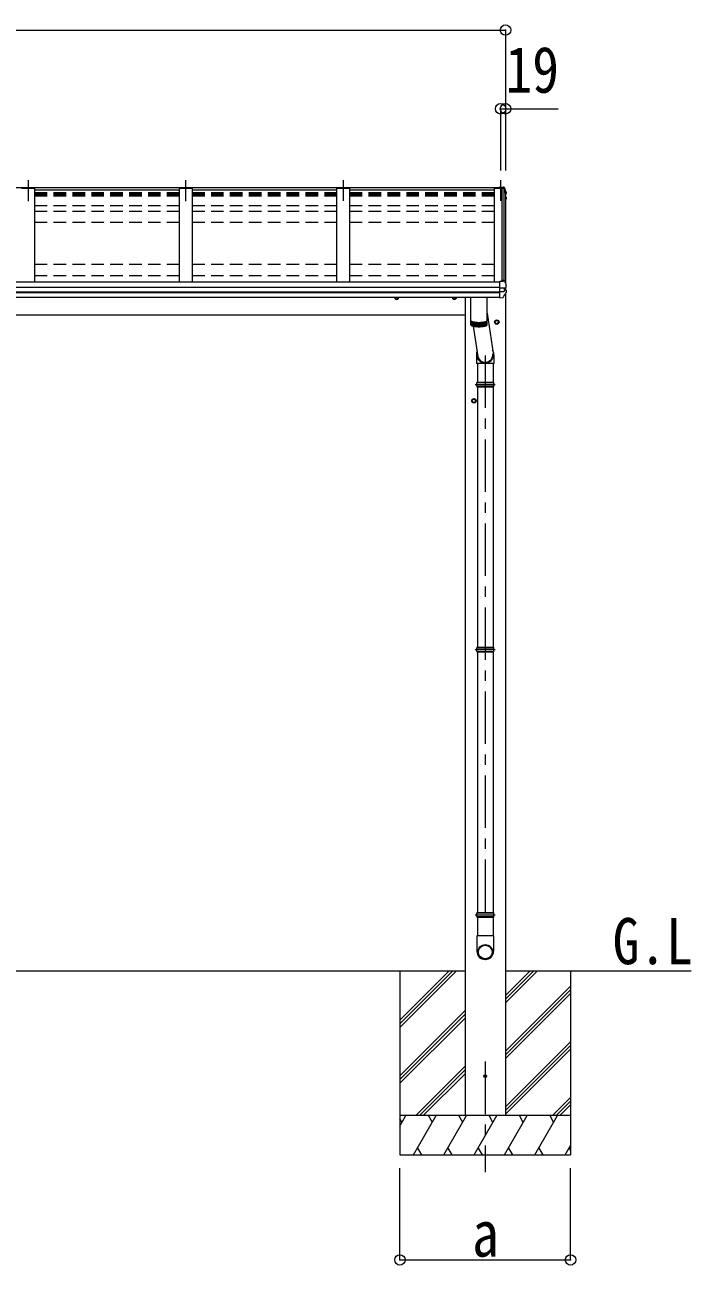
# Model space of a CAD drawing. Units: millimetres at full size, sheet at 1:40; details may follow other scales. Extents: x -11243 to 11243, y -7760 to 7760.
# Drawn here: x -4000 to -1462, y -5134 to -408 of the extents above; entities that cross this region are included whole.
import ezdxf
from ezdxf.enums import TextEntityAlignment as Align

# ---------------------------------------------------------------- set-up
doc = ezdxf.new("R2010")
doc.units = ezdxf.units.MM
doc.header["$LTSCALE"] = 40
doc.header["$PDMODE"] = 32
doc.header["$PDSIZE"] = 40
doc.linetypes.add('CHAIN1', pattern=[8, 5, -1, 1, -1])
doc.linetypes.add('DASHED1', pattern=[1.8, 1.2, -0.6])
for name, color, linetype, lineweight in [('0-0_0', 7, 'Continuous', 9), ('0-1_本体', 5, 'CHAIN1', 9), ('0-3_ELV2', 4, 'Continuous', 9), ('0-6_OTH_LINE', 6, 'Continuous', 9), ('0-7_SHAPE', 4, 'Continuous', 9), ('0-9_OUTLINE', 7, 'Continuous', 9)]:
    doc.layers.add(name, color=color, linetype=linetype, lineweight=lineweight)
doc.styles.add('ＭＳ ゴシック', font='')
doc.styles.get('ＭＳ ゴシック').set_extended_font_data('MS Gothic')

msp = doc.modelspace()

# ---------------------------------------------------------------- linework, layer by layer
at = {"layer": '0-0_0'}
for p, q in [((-2323.15, -4013.59), (-6852.15, -4013.59)), ((-2571.15, -4013.59), (-2571.15, -4713.59)), ((-2571.15, -4199.57), (-2385.17, -4013.59)), ((-2571.15, -4213.71), (-2371.03, -4013.59)), ((-2571.15, -4227.85), (-2356.89, -4013.59)), ((-2571.15, -4015.72), (-2569.02, -4013.59)), ((-1461.53, -4013.59), (-2169.15, -4013.59)), ((-2169.15, -4134.22), (-2048.52, -4013.59)), ((-2169.15, -4120.08), (-2062.66, -4013.59)), ((-2169.15, -4105.94), (-2076.8, -4013.59)), ((-1921.15, -4013.59), (-1921.15, -4713.59)), ((-2169.15, -4318.07), (-1921.15, -4070.07)), ((-2169.15, -4332.21), (-1921.15, -4084.21)), ((-2169.15, -4346.35), (-1921.15, -4098.36)), ((-2571.15, -4411.7), (-2323.15, -4163.7)), ((-2571.15, -4425.84), (-2323.15, -4177.85)), ((-2571.15, -4439.99), (-2323.15, -4191.99)), ((-2169.15, -4530.2), (-1921.15, -4282.2)), ((-2169.15, -4544.34), (-1921.15, -4296.34)), ((-2169.15, -4558.49), (-1921.15, -4310.49)), ((-2510.91, -4563.59), (-2323.15, -4375.83)), ((-2496.77, -4563.59), (-2323.15, -4389.98)), ((-2482.62, -4563.59), (-2323.15, -4404.12)), ((-1990.41, -4563.59), (-1921.15, -4494.33)), ((-1976.27, -4563.59), (-1921.15, -4508.48)), ((-1962.12, -4563.59), (-1921.15, -4522.62)), ((-1921.15, -4563.59), (-2571.15, -4563.59)), ((-2571.15, -4603.69), (-2548, -4563.59)), ((-2563, -4589.57), (-2571.15, -4575.46)), ((-2519.13, -4713.59), (-2432.53, -4563.59)), ((-2447.53, -4589.57), (-2462.53, -4563.59)), ((-2403.66, -4713.59), (-2317.06, -4563.59)), ((-2332.06, -4589.57), (-2347.06, -4563.59)), ((-2288.19, -4713.59), (-2201.59, -4563.59)), ((-2216.59, -4589.57), (-2231.59, -4563.59)), ((-2172.72, -4713.59), (-2086.12, -4563.59)), ((-2101.12, -4589.57), (-2116.12, -4563.59)), ((-2057.25, -4713.59), (-1970.65, -4563.59)), ((-2000.65, -4563.59), (-1985.65, -4589.57)), ((-2571.15, -4713.59), (-1921.15, -4713.59)), ((-2504.13, -4687.61), (-2489.14, -4713.59)), ((-2388.66, -4687.61), (-2373.66, -4713.59)), ((-2273.19, -4687.61), (-2258.19, -4713.59)), ((-2157.72, -4687.61), (-2142.73, -4713.59)), ((-2042.25, -4687.61), (-2027.26, -4713.59)), ((-1941.78, -4713.59), (-1921.15, -4677.85)), ((-1926.78, -4687.61), (-1921.15, -4697.37))]:
    msp.add_line(p, q, dxfattribs=at)
at = {"layer": '0-0_0', "linetype": 'DASHED1'}
msp.add_line((-2169.15, -4563.59), (-2323.15, -4563.59), dxfattribs=at)
at = {"layer": '0-1_本体'}
for p, q in [((-3987.65, -1000.61), (-3987.65, -1079.86)), ((-3387.65, -1000.61), (-3387.65, -1079.86)), ((-2787.65, -1000.21), (-2787.65, -1079.47)), ((-2187.65, -1000.21), (-2187.65, -1079.47)), ((-2246.15, -1667.69), (-2246.15, -3812.3)), ((-2246.15, -4357.65), (-2246.15, -4778.72))]:
    msp.add_line(p, q, dxfattribs=at)
at = {"layer": '0-3_ELV2'}
for p, q in [((-6987.65, -1028.5), (-2187.65, -1028.5)), ((-3962.65, -1031.77), (-4012.65, -1031.77)), ((-3962.65, -1031.77), (-3962.65, -1388.03)), ((-3962.65, -1037.17), (-3412.65, -1037.17)), ((-3362.65, -1031.77), (-3412.65, -1031.77)), ((-3412.65, -1031.77), (-3412.65, -1388.03)), ((-3362.65, -1031.77), (-3362.65, -1388.03)), ((-3362.65, -1037.17), (-2812.65, -1037.17)), ((-2762.65, -1031.77), (-2812.65, -1031.77)), ((-2812.65, -1031.77), (-2812.65, -1388.03)), ((-2762.65, -1031.77), (-2762.65, -1388.03)), ((-2762.65, -1037.17), (-2212.65, -1037.17)), ((-2175.77, -1031.77), (-2212.65, -1031.77)), ((-2212.65, -1031.77), (-2212.65, -1388.03)), ((-2190.65, -1025.63), (-2176.49, -1026.41)), ((-2190.65, -1028.49), (-2190.65, -1025.64)), ((-2187.65, -1028.49), (-2190.65, -1028.49)), ((-2187.65, -1028.49), (-2187.65, -1031.72)), ((-2187.65, -1031.77), (-2187.65, -1028.5)), ((-2187.65, -1030.73), (-2176.82, -1031.34)), ((-2176.82, -1031.72), (-2187.65, -1031.72)), ((-2181.35, -1385.45), (-2181.35, -1031.77)), ((-2176.82, -1031.34), (-2176.45, -1028.86)), ((-2176.82, -1031.34), (-2176.82, -1031.77)), ((-2176.67, -1031.55), (-2176.45, -1030.07)), ((-2175.47, -1031.61), (-2176.67, -1031.55)), ((-2168.65, -1050.33), (-2175.77, -1031.77)), ((-2175.65, -1032.09), (-2175.65, -1380.09)), ((-2168.65, -1050.33), (-2168.65, -1394.6)), ((-2168.65, -1051.36), (-2168.08, -1051.25)), ((-2168.65, -1051.7), (-2168.08, -1051.59)), ((-2167.23, -1052.95), (-2168.65, -1053.23)), ((-2168.65, -1065.01), (-2167.51, -1065.15)), ((-2168.65, -1069.03), (-2166.83, -1069.38)), ((-2167.8, -1070.72), (-2168.65, -1070.55)), ((-2166.18, -1047.66), (-2166.18, -1051.68)), ((-2165.82, -1066.27), (-2165.81, -1066.34)), ((-2165.77, -1066.61), (-2165.77, -1070.65)), ((-6984.65, -1388.03), (-2190.65, -1388.03)), ((-6984.65, -1407.56), (-2190.65, -1407.56)), ((-6984.65, -1408.46), (-2190.65, -1408.46)), ((-2190.65, -1448.48), (-2190.65, -1385)), ((-2190.65, -1410.32), (-2175.86, -1410.41)), ((-2174.2, -1410.32), (-2167.82, -1409.53)), ((-2173.65, -1410.25), (-2173.65, -1424.05)), ((-2168.65, -1409.63), (-2168.65, -1419.01)), ((-2166.94, -1409.38), (-2166.95, -1409.38)), ((-2166.94, -1409.38), (-2166.88, -1409.37)), ((-2166.08, -1408.39), (-2166.08, -1401.89)), ((-6984.65, -1425.7), (-2190.65, -1425.7)), ((-6984.65, -1427.66), (-2190.65, -1427.66)), ((-6984.65, -1445.69), (-2190.65, -1445.69)), ((-2323.15, -1445.69), (-2323.15, -4563.59)), ((-2190.65, -1424.17), (-2175.86, -1423.97)), ((-2190.65, -1448.48), (-2179.06, -1447.85)), ((-2178.27, -1447.39), (-2178.28, -1447.41)), ((-2173.65, -1418.04), (-2166.42, -1419.44)), ((-2169.15, -1433.1), (-2169.15, -4563.59)), ((-2165.61, -1426.95), (-2165.61, -1420.42)), ((-6852.15, -1513.59), (-2323.15, -1513.59))]:
    msp.add_line(p, q, dxfattribs=at)
at = {"layer": '0-3_ELV2', "linetype": 'DASHED1'}
for p, q in [((-3962.65, -1047.29), (-3412.65, -1047.29)), ((-3962.65, -1052.14), (-3412.65, -1052.14)), ((-3962.65, -1053.67), (-3412.65, -1053.67)), ((-3962.65, -1055.63), (-3412.65, -1055.63)), ((-3962.65, -1059.4), (-3412.65, -1059.4)), ((-3362.65, -1047.29), (-2812.65, -1047.29)), ((-3362.65, -1052.14), (-2812.65, -1052.14)), ((-3362.65, -1053.67), (-2812.65, -1053.67)), ((-3362.65, -1055.63), (-2812.65, -1055.63)), ((-3362.65, -1059.4), (-2812.65, -1059.4)), ((-2762.65, -1047.29), (-2212.65, -1047.29)), ((-2762.65, -1052.14), (-2212.65, -1052.14)), ((-2762.65, -1053.67), (-2212.65, -1053.67)), ((-2762.65, -1055.63), (-2212.65, -1055.63)), ((-2762.65, -1059.4), (-2212.65, -1059.4)), ((-3962.65, -1096.71), (-3412.65, -1096.71)), ((-3962.65, -1117.87), (-3412.65, -1117.87)), ((-3362.65, -1096.71), (-2812.65, -1096.71)), ((-3362.65, -1117.87), (-2812.65, -1117.87)), ((-2762.65, -1096.71), (-2212.65, -1096.71)), ((-2762.65, -1117.87), (-2212.65, -1117.87)), ((-3962.65, -1160.38), (-3412.65, -1160.38)), ((-3362.65, -1160.38), (-2812.65, -1160.38)), ((-2762.65, -1160.38), (-2212.65, -1160.38)), ((-3962.65, -1320.66), (-3412.65, -1320.66)), ((-3362.65, -1320.66), (-2812.65, -1320.66)), ((-2762.65, -1320.66), (-2212.65, -1320.66)), ((-3962.65, -1363.17), (-3412.65, -1363.17)), ((-3362.65, -1363.17), (-2812.65, -1363.17)), ((-2762.65, -1363.17), (-2212.65, -1363.17))]:
    msp.add_line(p, q, dxfattribs=at)
at = {"layer": '0-3_ELV2'}
for points in [[(-2190.65, -1028.07), (-2176.45, -1028.86), (-2176.45, -1030.07), (-2175.33, -1030.12)], [(-2176.75, -1031.77), (-2176.67, -1031.2), (-2176.67, -1031.55)], [(-2173.84, -1027.61), (-2169.6, -1038.23), (-2166.25, -1047.17), (-2166.19, -1047.44), (-2166.18, -1047.5)], [(-2173.84, -1031.18), (-2172.85, -1033.67), (-2171.86, -1036.17), (-2170.89, -1038.67), (-2169.94, -1041.18), (-2169, -1043.69), (-2168.07, -1046.2), (-2167.15, -1048.72), (-2166.25, -1051.25)], [(-2165.94, -1071.3), (-2167.41, -1073.84), (-2168.65, -1075.96)], [(-2166.18, -1047.5), (-2166.18, -1047.61), (-2166.18, -1047.67)], [(-2165.81, -1066.29), (-2165.78, -1066.46), (-2165.78, -1066.6)], [(-2190.65, -1385), (-2176.65, -1385.68), (-2176.65, -1380.03), (-2174.89, -1380.13)], [(-2174.2, -1410.32), (-2174.45, -1410.35), (-2174.6, -1410.36)], [(-2174.01, -1380.75), (-2172.98, -1383.33), (-2171.95, -1385.92), (-2170.95, -1388.51), (-2169.96, -1391.11), (-2168.98, -1393.71), (-2168.02, -1396.32), (-2167.07, -1398.93), (-2166.13, -1401.55)], [(-2169.42, -1409.61), (-2168.19, -1409.57), (-2166.95, -1409.38)], [(-2166.13, -1401.55), (-2166.08, -1401.76), (-2166.08, -1401.89)], [(-2583.64, -1453.39), (-2590.14, -1449.63), (-2590.14, -1445.69)], [(-2583.64, -1453.39), (-2577.14, -1449.63), (-2577.14, -1445.69)], [(-2363.65, -1453.39), (-2370.15, -1449.63), (-2370.15, -1445.69)], [(-2363.65, -1453.39), (-2357.15, -1449.63), (-2357.15, -1445.69)], [(-2202.15, -1548.39), (-2208.65, -1544.63), (-2208.65, -1537.13), (-2202.15, -1533.38)], [(-2202.15, -1548.39), (-2195.65, -1544.63), (-2195.65, -1537.13), (-2202.15, -1533.38)], [(-2289.15, -1848.39), (-2295.65, -1844.63), (-2295.65, -1837.13), (-2289.15, -1833.38)], [(-2289.15, -1848.39), (-2282.65, -1844.63), (-2282.65, -1837.13), (-2289.15, -1833.38)]]:
    msp.add_lwpolyline(points, dxfattribs=at)
for centre, radius in [((-2202.15, -1540.88), 8.5), ((-2202.15, -1540.88), 7.7), ((-2202.15, -1540.88), 6.5), ((-2289.15, -1840.88), 8.5), ((-2289.15, -1840.88), 7.7), ((-2289.15, -1840.88), 6.5), ((-2246.15, -4413.59), 5)]:
    msp.add_circle(centre, radius, dxfattribs=at)
for centre, radius, start, end in [((-2176.07, -1028.99), 2.62, 31.83445, 99.24), ((-2175.49, -1031.91), 0.3, 21.99494, 87.04231), ((-2175.42, -1031.82), 1.7, 22.00225, 87.0423), ((-2637.58, -1218.18), 498.52, 19.56907, 21.95354), ((-2600.41, -822.4), 499.04, 329.90411, 330.14673), ((-2600.41, -822.75), 499.04, 329.90411, 330.14673), ((-2168.14, -1050.95), 0.3, 280.95393, 327.06409), ((-2168.14, -1051.3), 0.299, 280.88931, 19.51522), ((-2167.85, -1071.01), 0.299, 330.19129, 79.12168), ((-2167.53, -1067.49), 2.32, 60.30373, 87.34859), ((-2167.47, -1051.68), 1.3, 280.88938, 19.44863), ((-2167.08, -1066.56), 1.3, 10.02543, 80.23195), ((-2167.07, -1070.65), 1.3, 330.27138, 79.1216), ((-2174.94, -1381.13), 1, 22.05378, 87.04045), ((-2167.08, -1408.39), 1, 281.45361, 0), ((-2583.64, -1445.88), 8.5, 178.68472, 1.31528), ((-2583.64, -1445.88), 7.7, 178.54804, 1.45196), ((-2583.64, -1445.88), 6.5, 178.27976, 1.72024), ((-2363.65, -1445.88), 8.5, 178.68482, 1.31518), ((-2363.65, -1445.88), 7.7, 178.54815, 1.45185), ((-2363.65, -1445.88), 6.5, 178.27991, 1.72009), ((-2179.12, -1446.85), 1, 273.10735, 326.38063), ((-2560.55, -1193.24), 459.05, 326.38357, 329.32444), ((-2173.31, -1407.69), 16.37, 265.48312, 268.58725), ((-2166.6, -1420.42), 0.998, 0.05121, 79.086), ((-2166.61, -1426.95), 1, 329.32149, 0)]:
    msp.add_arc(centre, radius, start, end, dxfattribs=at)
for centre, major_axis, ratio, start_param, end_param in [((-2174.5, -1402.8), (-9.96, -2.12), 0.734427, 1.2806875, 1.4059912), ((-2174.5, -1431.57), (-9.97, 1.96), 0.736539, 4.8664216, 4.9917253), ((-2174.65, -1423.85), (-1, 0.195), 0.067217, 2.8005545, 3.1546872)]:
    msp.add_ellipse(centre, major_axis=major_axis, ratio=ratio, start_param=start_param, end_param=end_param, dxfattribs=at)
at = {"layer": '0-6_OTH_LINE'}
for p, q in [((-7006.65, -428.5), (-2168.65, -428.5)), ((-2168.65, -428.5), (-2168.65, -963.96)), ((-2187.65, -728.5), (-2187.65, -963.96)), ((-2187.65, -728.5), (-2168.65, -728.5)), ((-2168.65, -728.5), (-2168.65, -963.96)), ((-2168.65, -728.5), (-1968.43, -728.5)), ((-2571.15, -5113.57), (-2571.15, -4763.59)), ((-1921.15, -5113.57), (-1921.15, -4763.59)), ((-2571.15, -5113.57), (-1921.15, -5113.57))]:
    msp.add_line(p, q, dxfattribs=at)
for p in [(-2168.65, -428.5), (-2187.65, -728.5), (-2168.65, -728.5), (-2571.15, -5113.57), (-1921.15, -5113.57)]:
    msp.add_point(p, dxfattribs=at)
at = {"layer": '0-9_OUTLINE'}
for p, q in [((-2302.15, -1445.69), (-2302.15, -1533.79)), ((-2238.15, -1533.79), (-2238.15, -1445.69)), ((-2238.15, -1506.56), (-2216.5, -1659.79)), ((-2302.15, -1534.76), (-2302.15, -1550.21)), ((-2301.56, -1551.76), (-2301.56, -1536.31)), ((-2300.33, -1537.5), (-2300.33, -1552.95)), ((-2298.52, -1554.04), (-2298.52, -1538.59)), ((-2296.15, -1539.58), (-2296.15, -1555.04)), ((-2293.28, -1555.93), (-2293.28, -1540.48)), ((-2291.85, -1556.3), (-2274.51, -1671.43)), ((-2289.96, -1556.71), (-2289.96, -1541.26)), ((-2286.26, -1541.91), (-2286.26, -1557.36)), ((-2282.25, -1542.42), (-2282.25, -1557.88)), ((-2278.01, -1542.78), (-2278.01, -1558.24)), ((-2273.61, -1542.99), (-2273.61, -1558.44)), ((-2269.15, -1543.03), (-2269.15, -1558.49)), ((-2264.71, -1542.91), (-2264.71, -1558.37)), ((-2260.38, -1542.64), (-2260.38, -1558.09)), ((-2256.24, -1542.21), (-2256.24, -1557.67)), ((-2252.37, -1541.64), (-2252.37, -1557.09)), ((-2248.85, -1540.93), (-2248.85, -1556.39)), ((-2245.75, -1540.11), (-2245.75, -1555.57)), ((-2243.13, -1539.19), (-2243.13, -1554.65)), ((-2241.03, -1538.19), (-2241.03, -1553.64)), ((-2239.5, -1537.14), (-2239.5, -1552.59)), ((-2238.15, -1550.21), (-2238.15, -1534.76)), ((-2279.54, -1667.18), (-2279.54, -1698.76)), ((-2213.54, -1698.76), (-2279.54, -1698.76)), ((-2276.15, -1698.76), (-2276.15, -1769.64)), ((-2216.15, -1698.76), (-2216.15, -1769.64)), ((-2213.54, -1667.59), (-2213.54, -1698.76)), ((-2284.15, -1778.64), (-2208.15, -1778.64)), ((-2278.75, -1771.64), (-2213.55, -1771.64)), ((-2278.75, -1785.64), (-2213.55, -1785.64)), ((-2278.15, -1769.64), (-2214.15, -1769.64)), ((-2278.15, -1769.64), (-2278.15, -1771.64)), ((-2278.15, -1785.64), (-2278.15, -1787.64)), ((-2278.15, -1787.64), (-2214.15, -1787.64)), ((-2276.15, -1787.64), (-2276.15, -2779.61)), ((-2216.15, -1787.64), (-2216.15, -2779.61)), ((-2214.15, -1769.64), (-2214.15, -1771.64)), ((-2214.15, -1785.64), (-2214.15, -1787.64)), ((-2278.75, -2781.61), (-2213.55, -2781.61)), ((-2278.15, -2779.61), (-2214.15, -2779.61)), ((-2278.15, -2779.61), (-2278.15, -2781.61)), ((-2214.15, -2779.61), (-2214.15, -2781.61)), ((-2284.15, -2788.61), (-2208.15, -2788.61)), ((-2278.75, -2795.61), (-2213.55, -2795.61)), ((-2278.15, -2795.61), (-2278.15, -2797.61)), ((-2278.15, -2797.61), (-2214.15, -2797.61)), ((-2276.15, -2797.61), (-2276.15, -3789.58)), ((-2216.15, -2797.61), (-2216.15, -3789.58)), ((-2214.15, -2795.61), (-2214.15, -2797.61)), ((-2284.15, -3798.58), (-2208.15, -3798.58)), ((-2278.75, -3791.58), (-2213.55, -3791.58)), ((-2278.75, -3805.58), (-2213.55, -3805.58)), ((-2278.15, -3789.58), (-2214.15, -3789.58)), ((-2278.15, -3789.58), (-2278.15, -3791.58)), ((-2278.15, -3805.58), (-2278.15, -3807.58)), ((-2278.15, -3807.58), (-2214.15, -3807.58)), ((-2276.15, -3807.58), (-2276.15, -3878.58)), ((-2216.15, -3807.58), (-2216.15, -3878.58)), ((-2214.15, -3789.58), (-2214.15, -3791.58)), ((-2214.15, -3805.58), (-2214.15, -3807.58)), ((-2214.3, -3878.58), (-2278, -3878.58)), ((-2278, -3878.58), (-2278, -3937.85)), ((-2214.3, -3878.58), (-2214.3, -3937.85))]:
    msp.add_line(p, q, dxfattribs=at)
for points in [[(-2302.15, -1533.79), (-2302.15, -1533.93), (-2302.04, -1534.49), (-2301.78, -1535.05), (-2301.38, -1535.6), (-2300.84, -1536.14), (-2300.16, -1536.67), (-2299.34, -1537.19), (-2298.39, -1537.69), (-2297.31, -1538.17), (-2296.1, -1538.64), (-2294.78, -1539.08), (-2293.34, -1539.5), (-2291.8, -1539.89), (-2290.16, -1540.25), (-2288.43, -1540.59), (-2286.62, -1540.89), (-2284.73, -1541.17), (-2282.77, -1541.4), (-2280.76, -1541.61), (-2278.69, -1541.77), (-2276.59, -1541.9), (-2274.46, -1542), (-2272.31, -1542.06), (-2270.15, -1542.07)], [(-2302.1, -1534.27), (-2302.11, -1534.34), (-2302.15, -1534.9), (-2302.04, -1535.46), (-2301.78, -1536.01), (-2301.38, -1536.56), (-2300.84, -1537.1), (-2300.16, -1537.63), (-2299.34, -1538.15), (-2298.39, -1538.65), (-2297.31, -1539.14), (-2296.1, -1539.6), (-2294.78, -1540.05), (-2293.34, -1540.46), (-2291.8, -1540.86), (-2290.16, -1541.22), (-2288.43, -1541.56), (-2286.62, -1541.86), (-2284.73, -1542.13), (-2282.77, -1542.37), (-2280.76, -1542.57), (-2278.69, -1542.74), (-2276.59, -1542.87), (-2274.46, -1542.96), (-2272.31, -1543.02), (-2270.15, -1543.04)], [(-2302.15, -1550.21), (-2302.15, -1550.35), (-2302.04, -1550.91), (-2301.78, -1551.47), (-2301.38, -1552.02), (-2300.84, -1552.56), (-2300.16, -1553.09), (-2299.34, -1553.61), (-2298.39, -1554.11), (-2297.31, -1554.59), (-2296.1, -1555.06), (-2294.78, -1555.5), (-2293.34, -1555.92), (-2291.8, -1556.31), (-2290.16, -1556.68), (-2288.43, -1557.01), (-2286.62, -1557.31), (-2284.73, -1557.59), (-2282.77, -1557.82), (-2280.76, -1558.03), (-2278.69, -1558.19), (-2276.59, -1558.33), (-2274.46, -1558.42), (-2272.31, -1558.48), (-2270.15, -1558.49)], [(-2300.44, -1536.46), (-2300, -1536.92), (-2299.36, -1537.44), (-2298.58, -1537.95), (-2297.67, -1538.45), (-2296.64, -1538.93), (-2295.48, -1539.38), (-2294.2, -1539.82), (-2292.81, -1540.23), (-2291.31, -1540.62), (-2289.71, -1540.98), (-2288.03, -1541.31), (-2286.26, -1541.61), (-2284.41, -1541.88), (-2282.5, -1542.12), (-2280.53, -1542.32), (-2278.51, -1542.48), (-2276.46, -1542.61), (-2274.37, -1542.71), (-2272.27, -1542.76), (-2270.15, -1542.78)], [(-2270.15, -1542.07), (-2267.99, -1542.06), (-2265.84, -1542), (-2263.71, -1541.9), (-2261.61, -1541.77), (-2259.54, -1541.61), (-2257.53, -1541.4), (-2255.57, -1541.17), (-2253.68, -1540.89), (-2251.87, -1540.59), (-2250.14, -1540.25), (-2248.5, -1539.89), (-2246.96, -1539.5), (-2245.52, -1539.08), (-2244.2, -1538.64), (-2242.99, -1538.17), (-2241.91, -1537.69), (-2240.96, -1537.19), (-2240.14, -1536.67), (-2239.46, -1536.14), (-2238.92, -1535.6), (-2238.52, -1535.05), (-2238.26, -1534.49), (-2238.15, -1533.93), (-2238.15, -1533.79)], [(-2270.15, -1543.04), (-2267.99, -1543.02), (-2265.84, -1542.96), (-2263.71, -1542.87), (-2261.61, -1542.74), (-2259.54, -1542.57), (-2257.53, -1542.37), (-2255.57, -1542.13), (-2253.68, -1541.86), (-2251.87, -1541.56), (-2250.14, -1541.22), (-2248.5, -1540.86), (-2246.96, -1540.46), (-2245.52, -1540.05), (-2244.2, -1539.6), (-2242.99, -1539.14), (-2241.91, -1538.65), (-2240.96, -1538.15), (-2240.14, -1537.63), (-2239.46, -1537.1), (-2238.92, -1536.56), (-2238.52, -1536.01), (-2238.26, -1535.46), (-2238.15, -1534.9), (-2238.19, -1534.34), (-2238.2, -1534.27)], [(-2270.15, -1542.78), (-2268.03, -1542.76), (-2265.93, -1542.71), (-2263.84, -1542.61), (-2261.79, -1542.48), (-2259.77, -1542.32), (-2257.8, -1542.12), (-2255.89, -1541.88), (-2254.04, -1541.61), (-2252.27, -1541.31), (-2250.59, -1540.98), (-2248.99, -1540.62), (-2247.49, -1540.23), (-2246.1, -1539.82), (-2244.82, -1539.38), (-2243.66, -1538.93), (-2242.63, -1538.45), (-2241.72, -1537.95), (-2240.94, -1537.44), (-2240.3, -1536.92), (-2239.85, -1536.46)], [(-2270.15, -1558.49), (-2267.99, -1558.48), (-2265.84, -1558.42), (-2263.71, -1558.33), (-2261.61, -1558.19), (-2259.54, -1558.03), (-2257.53, -1557.82), (-2255.57, -1557.59), (-2253.68, -1557.31), (-2251.87, -1557.01), (-2250.14, -1556.68), (-2248.5, -1556.31), (-2246.96, -1555.92), (-2245.52, -1555.5), (-2244.2, -1555.06), (-2242.99, -1554.59), (-2241.91, -1554.11), (-2240.96, -1553.61), (-2240.14, -1553.09), (-2239.46, -1552.56), (-2238.92, -1552.02), (-2238.52, -1551.47), (-2238.26, -1550.91), (-2238.15, -1550.35), (-2238.15, -1550.21)]]:
    msp.add_lwpolyline(points, dxfattribs=at)
for centre, radius, start, end in [((-2251.9, -1778.64), 27.75, 165.38919, 194.61079), ((-2240.4, -1778.64), 27.75, 0, 14.61083), ((-2240.4, -1778.64), 27.75, 345.38917, 0), ((-2251.9, -2788.61), 27.75, 165.38919, 194.61079), ((-2240.4, -2788.61), 27.75, 0, 14.61083), ((-2240.4, -2788.61), 27.75, 345.38917, 0), ((-2251.9, -3798.58), 27.75, 165.38919, 194.61079), ((-2240.4, -3798.58), 27.75, 0, 14.61083), ((-2240.4, -3798.58), 27.75, 345.38917, 0), ((-2247, -3937.85), 31, 180, 270), ((-2245.3, -3937.85), 31, 270, 0)]:
    msp.add_arc(centre, radius, start, end, dxfattribs=at)
for centre, major_axis, ratio, start_param, end_param in [((-2246.54, -1664.08), (-33, -3.09), 0.972144, 5.8034438, 9.8593375), ((-2246.47, -1664.08), (-2.75, 29.4), 0.995638, 1.5707963, 4.7150999)]:
    msp.add_ellipse(centre, major_axis=major_axis, ratio=ratio, start_param=start_param, end_param=end_param, dxfattribs=at)
for major_axis in [(-28.29, 0), (-25.83, 0)]:
    msp.add_ellipse((-2246.15, -3940.67), major_axis=major_axis, ratio=0.996195, dxfattribs=at)

# ---------------------------------------------------------------- texts
at = {"layer": '0-6_OTH_LINE', "color": 7, "style": 'ＭＳ ゴシック', "width": 0.85}
for s, p in [('19', (-2168.75, -720.08)), ('a', (-2296.15, -5153.57))]:
    msp.add_text(s, height=176, dxfattribs=at).set_placement(p, align=Align.BOTTOM_LEFT)
at = {"layer": '0-7_SHAPE', "color": 7, "style": 'ＭＳ ゴシック', "width": 0.85}
msp.add_text('G.L', height=176, dxfattribs=at).set_placement((-1760.55, -4039.88), align=Align.BOTTOM_LEFT)

doc.saveas('drawing.dxf')
